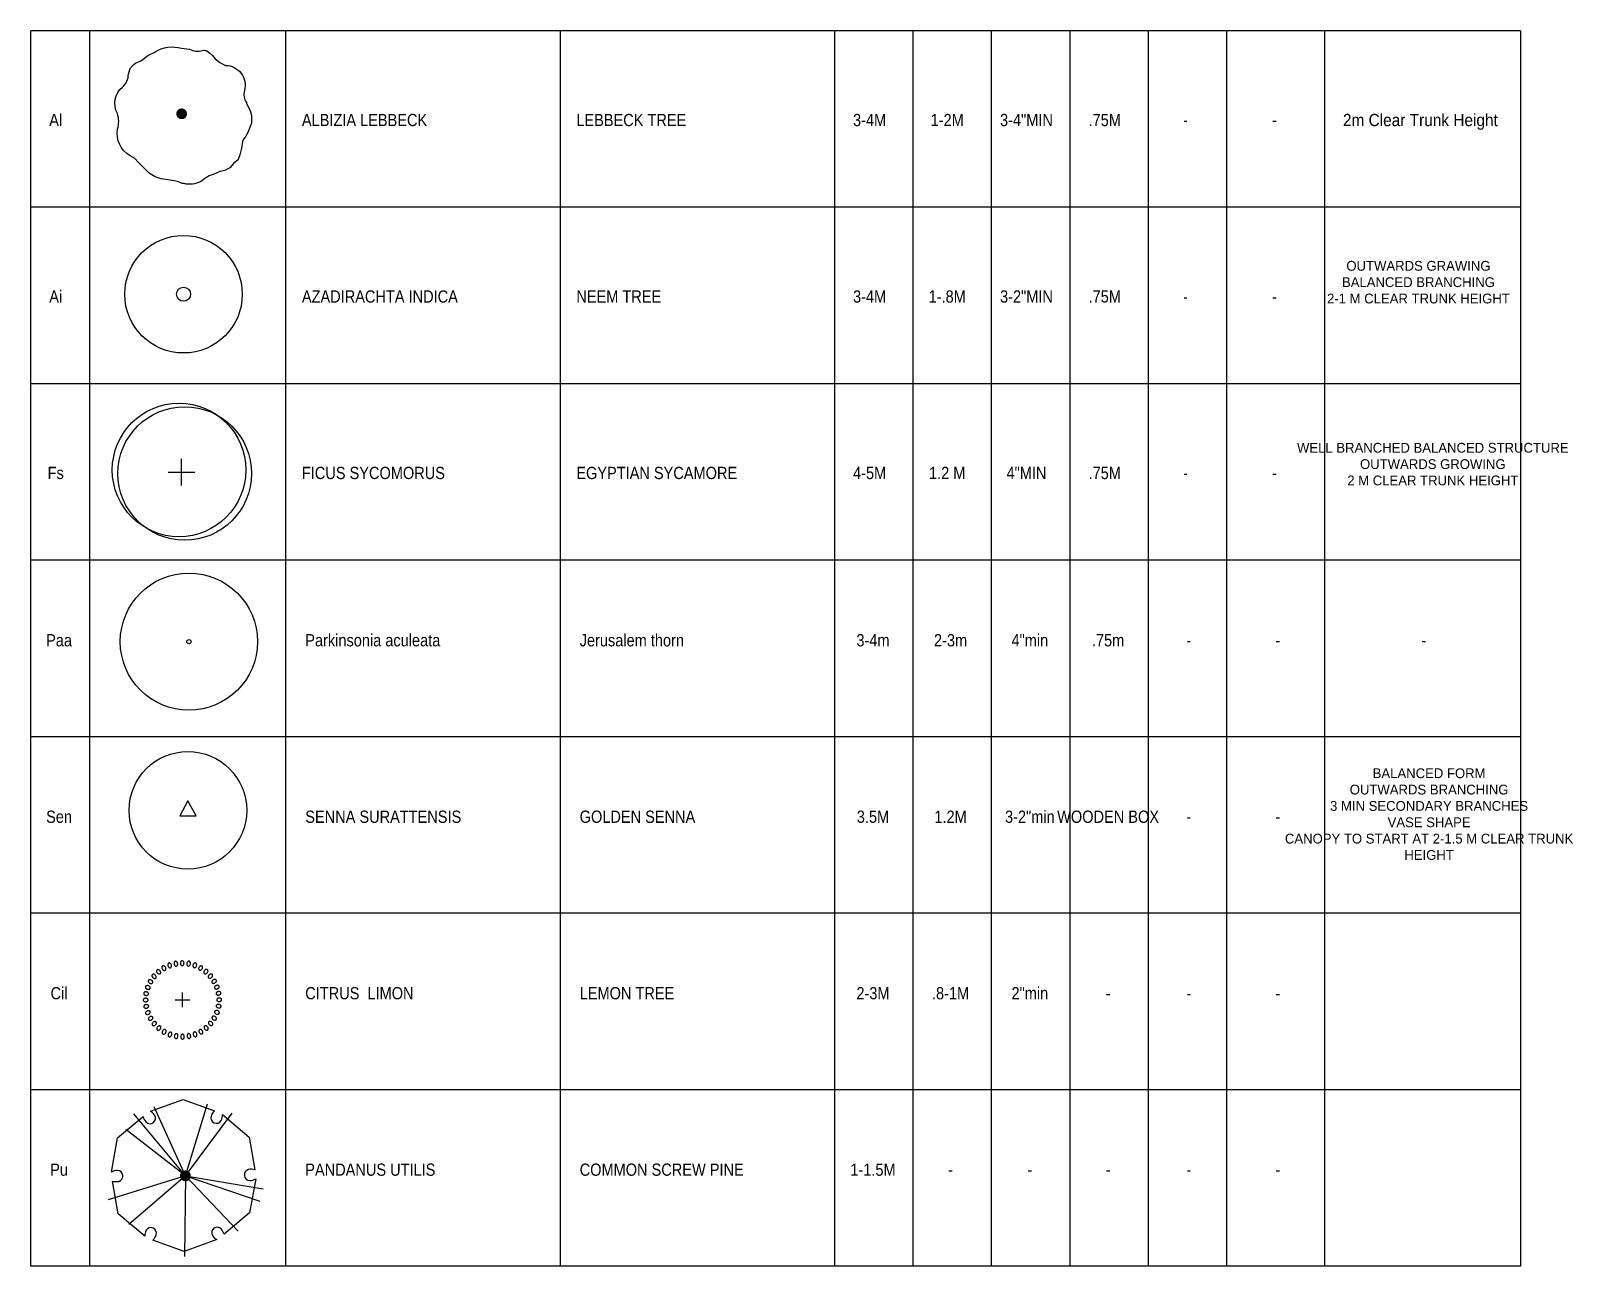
# Model space of a CAD drawing. Extents: x -2743 to -1606, y 314 to 679.
# Drawn here: x -2524.3 to -2445.6, y 551.9 to 614.9 of the extents above; entities that cross this region are included whole.
import ezdxf
from ezdxf.enums import TextEntityAlignment as Align

# ---------------------------------------------------------------- set-up
doc = ezdxf.new("R2010")
doc.units = 0
doc.header["$MEASUREMENT"] = 0
for name, color, linetype in [('L-PLNT-TAB', 1, 'Continuous'), ('L-PLNT-tree5m', 71, 'Continuous'), ('L-PLNT-tree6m', 71, 'Continuous'), ('L-PLNT-tree7m', 71, 'Continuous'), ('L-PLNT-tree8m', 71, 'Continuous'), ('L-PLNT-trunk', 8, 'Continuous'), ('L-PLNT-txt', 54, 'Continuous')]:
    doc.layers.add(name, color=color, linetype=linetype)
doc.styles.add('PLNT-LEG', font='arial.ttf', dxfattribs={"width": 0.85})

# ---------------------------------------------------------------- blocks, each defined once
blk = doc.blocks.new('LAFX-TREE-SIMP-201')
for radius in [0.5, 0.06]:
    blk.add_circle((0, 0), radius)
blk = doc.blocks.new('LAFX-TREE-SIMP-004')
blk.add_lwpolyline([(-0.196, 0.457, -0.210627), (-0.001, 0.485), (0.058, 0.477, 0.176694), (0.155, 0.468), (0.163, 0.469, -0.184129), (0.185, 0.464), (0.205, 0.45), (0.227, 0.431), (0.247, 0.406), (0.281, 0.378), (0.318, 0.36, 0.060838), (0.325, 0.358, -0.487078), (0.464, 0.172, 0.209474), (0.478, 0.083, 0.093092), (0.481, 0.072), (0.506, 0.024), (0.515, -0.012, -0.051387), (0.516, -0.018), (0.517, -0.057, -0.083701), (0.515, -0.068), (0.507, -0.093), (0.492, -0.132), (0.475, -0.164), (0.455, -0.191, 0.120361), (0.449, -0.204), (0.441, -0.253), (0.431, -0.302), (0.421, -0.331, -0.149644), (0.41, -0.346), (0.384, -0.366), (0.355, -0.4), (0.32, -0.419), (0.284, -0.426, 0.058502), (0.277, -0.428), (0.232, -0.448), (0.204, -0.458), (0.172, -0.478), (0.139, -0.502, -0.168649), (0.018, -0.516, -0.115646), (0.004, -0.514), (-0.029, -0.5), (-0.085, -0.49), (-0.151, -0.481), (-0.195, -0.466), (-0.239, -0.439), (-0.278, -0.402), (-0.321, -0.357), (-0.347, -0.33), (-0.381, -0.31, -0.310355), (-0.474, -0.113, 0.160075), (-0.475, 0.002, -0.363749), (-0.436, 0.198, 0.22311), (-0.394, 0.293), (-0.384, 0.328, -0.190713), (-0.307, 0.389, 0.085466), (-0.297, 0.394), (-0.25, 0.431), (-0.189, 0.46)], format="xyb")
at = {"const_width": 0.0392}
blk.add_lwpolyline([(-0.02, 0, 1), (0.02, 0, 1)], format="xyb", close=True, dxfattribs=at)
blk = doc.blocks.new('PL-TAB')
at = {"style": 'PLNT-LEG'}
for tag, width, p in [('ABRV.', 0.85, (1.439, 0)), ('SYMBOL', 0.85, (7.527, 0)), ('HEIGHT', 0.85, (42.963, 0)), ('SPREAD', 0.85, (46.921, 0)), ('CALIBER', 0.85, (50.966, 0)), ('ROOTS', 0.85, (54.958, 0)), ('SPACING', 0.75, (59.078, 0)), ('QUANTITY', 0.9, (63.622, 0)), ('REMARKS', 0.9, (69.211, 0))]:
    blk.add_attdef(tag, text='', height=0.625, dxfattribs=dict(at, width=width)).set_placement(p, align=Align.CENTER)
at = {"style": 'PLNT-LEG', "width": 0.85}
for tag, p in [('BOTANICAL-NAME', (14, 0)), ('COMMON-NAME', (28, 0))]:
    blk.add_attdef(tag, p, '', height=0.625, dxfattribs=at)
blk = doc.blocks.new('LAFX-TREE-SIMP-103')
for p, q in [((-0.1, 0), (0.1, 0)), ((0, -0.1), (0, 0.1))]:
    blk.add_line(p, q)
for centre in [(-0.018, 0.017), (0.024, -0.01)]:
    blk.add_circle(centre, 0.5)
blk = doc.blocks.new('PL-tr7')
blk.add_circle((0, 0), 3.5)
at = {"layer": 'L-PLNT-trunk'}
blk.add_circle((0, 0), 0.107, dxfattribs=at)
blk = doc.blocks.new('LAFX-TREE-DIA-008')
blk.add_line((-0.069, -0.046), (0.071, -0.048))
for points in [[(0.001, 0.082), (-0.069, -0.046)], [(0.071, -0.046), (0.001, 0.082)]]:
    blk.add_lwpolyline(points)
blk.add_circle((0, 0), 0.5)
blk = doc.blocks.new('LAFX-TREE-SIMP-140')
for p, q in [((-0.1, 0), (0.1, 0)), ((0, -0.1), (0, 0.1))]:
    blk.add_line(p, q)
for points in [[(-0.272, 0.419, 0.073139), (-0.264, 0.409, 0.084145), (-0.254, 0.402, 0.106492), (-0.243, 0.4, 0.130383), (-0.235, 0.402, 0.130383), (-0.228, 0.409, 0.106492), (-0.225, 0.419, 0.084145), (-0.225, 0.431, 0.073139), (-0.23, 0.443, 0.073139), (-0.239, 0.454, 0.084145), (-0.248, 0.46, 0.106492), (-0.259, 0.463, 0.130383), (-0.268, 0.46, 0.130383), (-0.274, 0.454, 0.106492), (-0.278, 0.443, 0.084145), (-0.277, 0.432, 0.073139)], [(-0.195, 0.46, 0.073139), (-0.189, 0.448, 0.084145), (-0.181, 0.44, 0.106492), (-0.17, 0.436, 0.130383), (-0.161, 0.437, 0.130383), (-0.154, 0.442, 0.106492), (-0.148, 0.452, 0.084145), (-0.147, 0.464, 0.073139), (-0.15, 0.477, 0.073139), (-0.156, 0.488, 0.084145), (-0.165, 0.496, 0.106492), (-0.175, 0.501, 0.130383), (-0.184, 0.5, 0.130383), (-0.191, 0.494, 0.106492), (-0.197, 0.485, 0.084145), (-0.198, 0.473, 0.073139)], [(-0.112, 0.487, 0.073139), (-0.108, 0.474, 0.084145), (-0.101, 0.465, 0.106492), (-0.092, 0.459, 0.130383), (-0.083, 0.458, 0.130383), (-0.075, 0.462, 0.106492), (-0.068, 0.471, 0.084145), (-0.064, 0.482, 0.073139), (-0.065, 0.495, 0.073139), (-0.069, 0.508, 0.084145), (-0.076, 0.517, 0.106492), (-0.085, 0.523, 0.130383), (-0.094, 0.524, 0.130383), (-0.103, 0.52, 0.106492), (-0.11, 0.511, 0.084145), (-0.113, 0.5, 0.073139)], [(-0.026, 0.499, 0.073139), (-0.024, 0.486, 0.084145), (-0.019, 0.476, 0.106492), (-0.011, 0.468, 0.130383), (-0.002, 0.466, 0.130383), (0.007, 0.468, 0.106492), (0.015, 0.476, 0.084145), (0.02, 0.486, 0.073139), (0.022, 0.499, 0.073139), (0.02, 0.512, 0.084145), (0.015, 0.523, 0.106492), (0.007, 0.53, 0.130383), (-0.002, 0.533, 0.130383), (-0.011, 0.53, 0.106492), (-0.019, 0.523, 0.084145), (-0.024, 0.512, 0.073139)], [(0.061, 0.496, 0.073139), (0.061, 0.483, 0.084145), (0.064, 0.472, 0.106492), (0.071, 0.463, 0.130383), (0.079, 0.459, 0.130383), (0.088, 0.46, 0.106492), (0.097, 0.466, 0.084145), (0.104, 0.475, 0.073139), (0.109, 0.488, 0.073139), (0.109, 0.501, 0.084145), (0.106, 0.512, 0.106492), (0.099, 0.521, 0.130383), (0.091, 0.525, 0.130383), (0.081, 0.524, 0.106492), (0.072, 0.518, 0.084145), (0.065, 0.509, 0.073139)], [(0.146, 0.478, 0.073139), (0.143, 0.465, 0.084145), (0.145, 0.453, 0.106492), (0.15, 0.444, 0.130383), (0.157, 0.438, 0.130383), (0.167, 0.438, 0.106492), (0.177, 0.442, 0.084145), (0.185, 0.45, 0.073139), (0.192, 0.461, 0.073139), (0.194, 0.474, 0.084145), (0.193, 0.486, 0.106492), (0.188, 0.496, 0.130383), (0.18, 0.501, 0.130383), (0.171, 0.502, 0.106492), (0.161, 0.498, 0.084145), (0.152, 0.49, 0.073139)], [(0.227, 0.445, 0.073139), (0.222, 0.433, 0.084145), (0.221, 0.421, 0.106492), (0.225, 0.411, 0.130383), (0.231, 0.404, 0.130383), (0.24, 0.402, 0.106492), (0.251, 0.404, 0.084145), (0.261, 0.411, 0.073139), (0.269, 0.421, 0.073139), (0.274, 0.434, 0.084145), (0.274, 0.445, 0.106492), (0.271, 0.456, 0.130383), (0.265, 0.462, 0.130383), (0.256, 0.465, 0.106492), (0.245, 0.462, 0.084145), (0.235, 0.456, 0.073139)], [(-0.445, 0.227, 0.073139), (-0.433, 0.222, 0.084145), (-0.421, 0.221, 0.106492), (-0.411, 0.225, 0.130383), (-0.404, 0.231, 0.130383), (-0.402, 0.24, 0.106492), (-0.404, 0.251, 0.084145), (-0.411, 0.261, 0.073139), (-0.421, 0.269, 0.073139), (-0.434, 0.274, 0.084145), (-0.445, 0.274, 0.106492), (-0.456, 0.271, 0.130383), (-0.462, 0.265, 0.130383), (-0.465, 0.256, 0.106492), (-0.462, 0.245, 0.084145), (-0.456, 0.235, 0.073139)], [(-0.399, 0.301, 0.073139), (-0.388, 0.294, 0.084145), (-0.377, 0.291, 0.106492), (-0.366, 0.293, 0.130383), (-0.358, 0.298, 0.130383), (-0.354, 0.306, 0.106492), (-0.355, 0.317, 0.084145), (-0.359, 0.328, 0.073139), (-0.368, 0.338, 0.073139), (-0.379, 0.345, 0.084145), (-0.391, 0.348, 0.106492), (-0.402, 0.346, 0.130383), (-0.409, 0.341, 0.130383), (-0.413, 0.333, 0.106492), (-0.413, 0.321, 0.084145), (-0.408, 0.311, 0.073139)], [(-0.341, 0.366, 0.073139), (-0.331, 0.357, 0.084145), (-0.32, 0.352, 0.106492), (-0.309, 0.352, 0.130383), (-0.301, 0.356, 0.130383), (-0.296, 0.363, 0.106492), (-0.294, 0.374, 0.084145), (-0.297, 0.385, 0.073139), (-0.304, 0.397, 0.073139), (-0.314, 0.406, 0.084145), (-0.324, 0.41, 0.106492), (-0.336, 0.411, 0.130383), (-0.344, 0.407, 0.130383), (-0.349, 0.399, 0.106492), (-0.351, 0.388, 0.084145), (-0.348, 0.377, 0.073139)], [(0.301, 0.399, 0.073139), (0.294, 0.388, 0.084145), (0.291, 0.377, 0.106492), (0.293, 0.366, 0.130383), (0.298, 0.358, 0.130383), (0.306, 0.354, 0.106492), (0.317, 0.355, 0.084145), (0.328, 0.359, 0.073139), (0.338, 0.368, 0.073139), (0.345, 0.379, 0.084145), (0.348, 0.391, 0.106492), (0.346, 0.402, 0.130383), (0.341, 0.409, 0.130383), (0.333, 0.413, 0.106492), (0.321, 0.413, 0.084145), (0.311, 0.408, 0.073139)], [(0.366, 0.341, 0.073139), (0.357, 0.331, 0.084145), (0.352, 0.32, 0.106492), (0.352, 0.309, 0.130383), (0.356, 0.301, 0.130383), (0.363, 0.296, 0.106492), (0.374, 0.294, 0.084145), (0.385, 0.297, 0.073139), (0.397, 0.304, 0.073139), (0.406, 0.314, 0.084145), (0.41, 0.324, 0.106492), (0.411, 0.336, 0.130383), (0.407, 0.344, 0.130383), (0.399, 0.349, 0.106492), (0.388, 0.351, 0.084145), (0.377, 0.348, 0.073139)], [(0.419, 0.272, 0.073139), (0.409, 0.264, 0.084145), (0.402, 0.254, 0.106492), (0.4, 0.243, 0.130383), (0.402, 0.235, 0.130383), (0.409, 0.228, 0.106492), (0.419, 0.225, 0.084145), (0.431, 0.225, 0.073139), (0.443, 0.23, 0.073139), (0.454, 0.239, 0.084145), (0.46, 0.248, 0.106492), (0.463, 0.259, 0.130383), (0.46, 0.268, 0.130383), (0.454, 0.274, 0.106492), (0.443, 0.278, 0.084145), (0.432, 0.277, 0.073139)], [(-0.499, -0.026, 0.073139), (-0.486, -0.024, 0.084145), (-0.476, -0.019, 0.106492), (-0.468, -0.011, 0.130383), (-0.466, -0.002, 0.130383), (-0.468, 0.007, 0.106492), (-0.476, 0.015, 0.084145), (-0.486, 0.02, 0.073139), (-0.499, 0.022, 0.073139), (-0.512, 0.02, 0.084145), (-0.523, 0.015, 0.106492), (-0.53, 0.007, 0.130383), (-0.533, -0.002, 0.130383), (-0.53, -0.011, 0.106492), (-0.523, -0.019, 0.084145), (-0.512, -0.024, 0.073139)], [(-0.496, 0.061, 0.073139), (-0.483, 0.061, 0.084145), (-0.472, 0.064, 0.106492), (-0.463, 0.071, 0.130383), (-0.459, 0.079, 0.130383), (-0.46, 0.088, 0.106492), (-0.466, 0.097, 0.084145), (-0.475, 0.104, 0.073139), (-0.488, 0.109, 0.073139), (-0.501, 0.109, 0.084145), (-0.512, 0.106, 0.106492), (-0.521, 0.099, 0.130383), (-0.525, 0.091, 0.130383), (-0.524, 0.081, 0.106492), (-0.518, 0.072, 0.084145), (-0.509, 0.065, 0.073139)], [(-0.478, 0.146, 0.073139), (-0.465, 0.143, 0.084145), (-0.453, 0.145, 0.106492), (-0.444, 0.15, 0.130383), (-0.438, 0.157, 0.130383), (-0.438, 0.167, 0.106492), (-0.442, 0.177, 0.084145), (-0.45, 0.185, 0.073139), (-0.461, 0.192, 0.073139), (-0.474, 0.194, 0.084145), (-0.486, 0.193, 0.106492), (-0.496, 0.188, 0.130383), (-0.501, 0.18, 0.130383), (-0.502, 0.171, 0.106492), (-0.498, 0.161, 0.084145), (-0.49, 0.152, 0.073139)], [(0.46, 0.195, 0.073139), (0.448, 0.189, 0.084145), (0.44, 0.181, 0.106492), (0.436, 0.17, 0.130383), (0.437, 0.161, 0.130383), (0.442, 0.154, 0.106492), (0.452, 0.148, 0.084145), (0.464, 0.147, 0.073139), (0.477, 0.15, 0.073139), (0.488, 0.156, 0.084145), (0.496, 0.165, 0.106492), (0.501, 0.175, 0.130383), (0.5, 0.184, 0.130383), (0.494, 0.191, 0.106492), (0.485, 0.197, 0.084145), (0.473, 0.198, 0.073139)], [(0.487, 0.112, 0.073139), (0.474, 0.108, 0.084145), (0.465, 0.101, 0.106492), (0.459, 0.092, 0.130383), (0.458, 0.083, 0.130383), (0.462, 0.075, 0.106492), (0.471, 0.068, 0.084145), (0.482, 0.064, 0.073139), (0.495, 0.065, 0.073139), (0.508, 0.069, 0.084145), (0.517, 0.076, 0.106492), (0.523, 0.085, 0.130383), (0.524, 0.094, 0.130383), (0.52, 0.103, 0.106492), (0.511, 0.11, 0.084145), (0.5, 0.113, 0.073139)], [(0.499, 0.026, 0.073139), (0.486, 0.024, 0.084145), (0.476, 0.019, 0.106492), (0.468, 0.011, 0.130383), (0.466, 0.002, 0.130383), (0.468, -0.007, 0.106492), (0.476, -0.015, 0.084145), (0.486, -0.02, 0.073139), (0.499, -0.022, 0.073139), (0.512, -0.02, 0.084145), (0.523, -0.015, 0.106492), (0.53, -0.007, 0.130383), (0.533, 0.002, 0.130383), (0.53, 0.011, 0.106492), (0.523, 0.019, 0.084145), (0.512, 0.024, 0.073139)], [(-0.487, -0.112, 0.073139), (-0.474, -0.108, 0.084145), (-0.465, -0.101, 0.106492), (-0.459, -0.092, 0.130383), (-0.458, -0.083, 0.130383), (-0.462, -0.075, 0.106492), (-0.471, -0.068, 0.084145), (-0.482, -0.064, 0.073139), (-0.495, -0.065, 0.073139), (-0.508, -0.069, 0.084145), (-0.517, -0.076, 0.106492), (-0.523, -0.085, 0.130383), (-0.524, -0.094, 0.130383), (-0.52, -0.103, 0.106492), (-0.511, -0.11, 0.084145), (-0.5, -0.113, 0.073139)], [(-0.46, -0.195, 0.073139), (-0.448, -0.189, 0.084145), (-0.44, -0.181, 0.106492), (-0.436, -0.17, 0.130383), (-0.437, -0.161, 0.130383), (-0.442, -0.154, 0.106492), (-0.452, -0.148, 0.084145), (-0.464, -0.147, 0.073139), (-0.477, -0.15, 0.073139), (-0.488, -0.156, 0.084145), (-0.496, -0.165, 0.106492), (-0.501, -0.175, 0.130383), (-0.5, -0.184, 0.130383), (-0.494, -0.191, 0.106492), (-0.485, -0.197, 0.084145), (-0.473, -0.198, 0.073139)], [(0.478, -0.146, 0.073139), (0.465, -0.143, 0.084145), (0.453, -0.145, 0.106492), (0.444, -0.15, 0.130383), (0.438, -0.157, 0.130383), (0.438, -0.167, 0.106492), (0.442, -0.177, 0.084145), (0.45, -0.185, 0.073139), (0.461, -0.192, 0.073139), (0.474, -0.194, 0.084145), (0.486, -0.193, 0.106492), (0.496, -0.188, 0.130383), (0.501, -0.18, 0.130383), (0.502, -0.171, 0.106492), (0.498, -0.161, 0.084145), (0.49, -0.152, 0.073139)], [(0.496, -0.061, 0.073139), (0.483, -0.061, 0.084145), (0.472, -0.064, 0.106492), (0.463, -0.071, 0.130383), (0.459, -0.079, 0.130383), (0.46, -0.088, 0.106492), (0.466, -0.097, 0.084145), (0.475, -0.104, 0.073139), (0.488, -0.109, 0.073139), (0.501, -0.109, 0.084145), (0.512, -0.106, 0.106492), (0.521, -0.099, 0.130383), (0.525, -0.091, 0.130383), (0.524, -0.081, 0.106492), (0.518, -0.072, 0.084145), (0.509, -0.065, 0.073139)], [(-0.419, -0.272, 0.073139), (-0.409, -0.264, 0.084145), (-0.402, -0.254, 0.106492), (-0.4, -0.243, 0.130383), (-0.402, -0.235, 0.130383), (-0.409, -0.228, 0.106492), (-0.419, -0.225, 0.084145), (-0.431, -0.225, 0.073139), (-0.443, -0.23, 0.073139), (-0.454, -0.239, 0.084145), (-0.46, -0.248, 0.106492), (-0.463, -0.259, 0.130383), (-0.46, -0.268, 0.130383), (-0.454, -0.274, 0.106492), (-0.443, -0.278, 0.084145), (-0.432, -0.277, 0.073139)], [(-0.366, -0.341, 0.073139), (-0.357, -0.331, 0.084145), (-0.352, -0.32, 0.106492), (-0.352, -0.309, 0.130383), (-0.356, -0.301, 0.130383), (-0.363, -0.296, 0.106492), (-0.374, -0.294, 0.084145), (-0.385, -0.297, 0.073139), (-0.397, -0.304, 0.073139), (-0.406, -0.314, 0.084145), (-0.41, -0.324, 0.106492), (-0.411, -0.336, 0.130383), (-0.407, -0.344, 0.130383), (-0.399, -0.349, 0.106492), (-0.388, -0.351, 0.084145), (-0.377, -0.348, 0.073139)], [(-0.301, -0.399, 0.073139), (-0.294, -0.388, 0.084145), (-0.291, -0.377, 0.106492), (-0.293, -0.366, 0.130383), (-0.298, -0.358, 0.130383), (-0.306, -0.354, 0.106492), (-0.317, -0.355, 0.084145), (-0.328, -0.359, 0.073139), (-0.338, -0.368, 0.073139), (-0.345, -0.379, 0.084145), (-0.348, -0.391, 0.106492), (-0.346, -0.402, 0.130383), (-0.341, -0.409, 0.130383), (-0.333, -0.413, 0.106492), (-0.321, -0.413, 0.084145), (-0.311, -0.408, 0.073139)], [(-0.227, -0.445, 0.073139), (-0.222, -0.433, 0.084145), (-0.221, -0.421, 0.106492), (-0.225, -0.411, 0.130383), (-0.231, -0.404, 0.130383), (-0.24, -0.402, 0.106492), (-0.251, -0.404, 0.084145), (-0.261, -0.411, 0.073139), (-0.269, -0.421, 0.073139), (-0.274, -0.434, 0.084145), (-0.274, -0.445, 0.106492), (-0.271, -0.456, 0.130383), (-0.265, -0.462, 0.130383), (-0.256, -0.465, 0.106492), (-0.245, -0.462, 0.084145), (-0.235, -0.456, 0.073139)], [(0.272, -0.419, 0.073139), (0.264, -0.409, 0.084145), (0.254, -0.402, 0.106492), (0.243, -0.4, 0.130383), (0.235, -0.402, 0.130383), (0.228, -0.409, 0.106492), (0.225, -0.419, 0.084145), (0.225, -0.431, 0.073139), (0.23, -0.443, 0.073139), (0.239, -0.454, 0.084145), (0.248, -0.46, 0.106492), (0.259, -0.463, 0.130383), (0.268, -0.46, 0.130383), (0.274, -0.454, 0.106492), (0.278, -0.443, 0.084145), (0.277, -0.432, 0.073139)], [(0.341, -0.366, 0.073139), (0.331, -0.357, 0.084145), (0.32, -0.352, 0.106492), (0.309, -0.352, 0.130383), (0.301, -0.356, 0.130383), (0.296, -0.363, 0.106492), (0.294, -0.374, 0.084145), (0.297, -0.385, 0.073139), (0.304, -0.397, 0.073139), (0.314, -0.406, 0.084145), (0.324, -0.41, 0.106492), (0.336, -0.411, 0.130383), (0.344, -0.407, 0.130383), (0.349, -0.399, 0.106492), (0.351, -0.388, 0.084145), (0.348, -0.377, 0.073139)], [(0.399, -0.301, 0.073139), (0.388, -0.294, 0.084145), (0.377, -0.291, 0.106492), (0.366, -0.293, 0.130383), (0.358, -0.298, 0.130383), (0.354, -0.306, 0.106492), (0.355, -0.317, 0.084145), (0.359, -0.328, 0.073139), (0.368, -0.338, 0.073139), (0.379, -0.345, 0.084145), (0.391, -0.348, 0.106492), (0.402, -0.346, 0.130383), (0.409, -0.341, 0.130383), (0.413, -0.333, 0.106492), (0.413, -0.321, 0.084145), (0.408, -0.311, 0.073139)], [(0.445, -0.227, 0.073139), (0.433, -0.222, 0.084145), (0.421, -0.221, 0.106492), (0.411, -0.225, 0.130383), (0.404, -0.231, 0.130383), (0.402, -0.24, 0.106492), (0.404, -0.251, 0.084145), (0.411, -0.261, 0.073139), (0.421, -0.269, 0.073139), (0.434, -0.274, 0.084145), (0.445, -0.274, 0.106492), (0.456, -0.271, 0.130383), (0.462, -0.265, 0.130383), (0.465, -0.256, 0.106492), (0.462, -0.245, 0.084145), (0.456, -0.235, 0.073139)], [(-0.146, -0.478, 0.073139), (-0.143, -0.465, 0.084145), (-0.145, -0.453, 0.106492), (-0.15, -0.444, 0.130383), (-0.157, -0.438, 0.130383), (-0.167, -0.438, 0.106492), (-0.177, -0.442, 0.084145), (-0.185, -0.45, 0.073139), (-0.192, -0.461, 0.073139), (-0.194, -0.474, 0.084145), (-0.193, -0.486, 0.106492), (-0.188, -0.496, 0.130383), (-0.18, -0.501, 0.130383), (-0.171, -0.502, 0.106492), (-0.161, -0.498, 0.084145), (-0.152, -0.49, 0.073139)], [(-0.061, -0.496, 0.073139), (-0.061, -0.483, 0.084145), (-0.064, -0.472, 0.106492), (-0.071, -0.463, 0.130383), (-0.079, -0.459, 0.130383), (-0.088, -0.46, 0.106492), (-0.097, -0.466, 0.084145), (-0.104, -0.475, 0.073139), (-0.109, -0.488, 0.073139), (-0.109, -0.501, 0.084145), (-0.106, -0.512, 0.106492), (-0.099, -0.521, 0.130383), (-0.091, -0.525, 0.130383), (-0.081, -0.524, 0.106492), (-0.072, -0.518, 0.084145), (-0.065, -0.509, 0.073139)], [(0.026, -0.499, 0.073139), (0.024, -0.486, 0.084145), (0.019, -0.476, 0.106492), (0.011, -0.468, 0.130383), (0.002, -0.466, 0.130383), (-0.007, -0.468, 0.106492), (-0.015, -0.476, 0.084145), (-0.02, -0.486, 0.073139), (-0.022, -0.499, 0.073139), (-0.02, -0.512, 0.084145), (-0.015, -0.523, 0.106492), (-0.007, -0.53, 0.130383), (0.002, -0.533, 0.130383), (0.011, -0.53, 0.106492), (0.019, -0.523, 0.084145), (0.024, -0.512, 0.073139)], [(0.112, -0.487, 0.073139), (0.108, -0.474, 0.084145), (0.101, -0.465, 0.106492), (0.092, -0.459, 0.130383), (0.083, -0.458, 0.130383), (0.075, -0.462, 0.106492), (0.068, -0.471, 0.084145), (0.064, -0.482, 0.073139), (0.065, -0.495, 0.073139), (0.069, -0.508, 0.084145), (0.076, -0.517, 0.106492), (0.085, -0.523, 0.130383), (0.094, -0.524, 0.130383), (0.103, -0.52, 0.106492), (0.11, -0.511, 0.084145), (0.113, -0.5, 0.073139)], [(0.195, -0.46, 0.073139), (0.189, -0.448, 0.084145), (0.181, -0.44, 0.106492), (0.17, -0.436, 0.130383), (0.161, -0.437, 0.130383), (0.154, -0.442, 0.106492), (0.148, -0.452, 0.084145), (0.147, -0.464, 0.073139), (0.15, -0.477, 0.073139), (0.156, -0.488, 0.084145), (0.165, -0.496, 0.106492), (0.175, -0.501, 0.130383), (0.184, -0.5, 0.130383), (0.191, -0.494, 0.106492), (0.197, -0.485, 0.084145), (0.198, -0.473, 0.073139)]]:
    blk.add_lwpolyline(points, format="xyb", close=True)
blk = doc.blocks.new('LAFX-TREE-DCID-109')
for q in [(-0.36, 0.433), (-0.217, 0.482), (0.155, 0.502), (0.326, 0.436), (-0.415, 0.324), (-0.538, -0.167), (-0.393, -0.338), (-0.007, -0.561), (0.367, -0.386), (0.518, -0.176), (0.541, -0.09)]:
    blk.add_line((0, 0), q)
blk.add_lwpolyline([(0.258, 0.427), (0.444, 0.27), (0.484, 0.043, 0.127189), (0.44, 0.044, 0.875318), (0.449, -0.032, 0.149076), (0.49, -0.02), (0.447, -0.258), (0.27, -0.407, 0.127189), (0.249, -0.369, 0.875318), (0.188, -0.414, 0.149076), (0.219, -0.443), (-0.009, -0.526), (-0.226, -0.447, 0.127189), (-0.203, -0.409, 0.875318), (-0.273, -0.379, 0.149076), (-0.283, -0.421), (-0.469, -0.264), (-0.509, -0.036, 0.127189), (-0.465, -0.038, 0.875318), (-0.474, 0.038, 0.149076), (-0.515, 0.026), (-0.472, 0.265), (-0.295, 0.413, 0.127189), (-0.274, 0.375, 0.875318), (-0.213, 0.42, 0.149076), (-0.244, 0.45), (-0.016, 0.532), (0.202, 0.453, 0.127189), (0.179, 0.416, 0.875318), (0.249, 0.385, 0.149076)], format="xyb", close=True)
at = {"const_width": 0.0375}
blk.add_lwpolyline([(-0.019, 0, 1), (0.019, 0, 1)], format="xyb", close=True, dxfattribs=at)

msp = doc.modelspace()

# ---------------------------------------------------------------- linework, layer by layer
at = {"layer": 'L-PLNT-TAB'}
for p in [(-2448.283, 614.888), (-2524.283, 551.888)]:
    msp.add_line(p, (-2524.283, 614.888), dxfattribs=at)
for points in [[(-2521.283, 614.888), (-2521.283, 551.888)], [(-2511.283, 614.888), (-2511.283, 551.888)], [(-2497.283, 614.888), (-2497.283, 551.888)], [(-2483.283, 614.888), (-2483.283, 551.888)], [(-2479.283, 614.888), (-2479.283, 551.888)], [(-2475.283, 614.888), (-2475.283, 551.888)], [(-2471.283, 614.888), (-2471.283, 551.888)], [(-2467.283, 614.888), (-2467.283, 551.888)], [(-2463.283, 614.888), (-2463.283, 551.888)], [(-2458.283, 614.888), (-2458.283, 551.888)], [(-2448.283, 614.888), (-2448.283, 551.888)], [(-2448.283, 605.888), (-2524.283, 605.888)], [(-2448.283, 596.888), (-2524.283, 596.888)], [(-2448.283, 587.888), (-2524.283, 587.888)], [(-2448.283, 578.888), (-2524.283, 578.888)], [(-2448.283, 569.888), (-2524.283, 569.888)], [(-2448.283, 560.888), (-2524.283, 560.888)], [(-2448.283, 551.888), (-2524.283, 551.888)]]:
    msp.add_lwpolyline(points, dxfattribs=at)

# ---------------------------------------------------------------- block references
at = {"layer": 'L-PLNT-tree5m', "xscale": 3.755816498509922, "yscale": 3.755816498509922, "zscale": 3.755816498509922}
msp.add_blockref('LAFX-TREE-SIMP-140', (-2516.552, 565.467), dxfattribs=at)
at = {"layer": 'L-PLNT-tree6m'}
for name, p, xscale, yscale, zscale in [('LAFX-TREE-SIMP-201', (-2516.495, 601.458), 5.998190588692099, 5.998190588692099, 5.998190588692099), ('LAFX-TREE-DIA-008', (-2516.272, 575.135), 5.999999880000002, 5.999999880000002, 5.999999880000002)]:
    msp.add_blockref(name, p, dxfattribs=dict(at, xscale=xscale, yscale=yscale, zscale=zscale))
at = {"layer": 'L-PLNT-tree7m', "xscale": 6.81352842460396, "yscale": 6.81352842460396, "zscale": 6.81352842460396}
msp.add_blockref('LAFX-TREE-SIMP-103', (-2516.597, 592.381), dxfattribs=at)
at = {"layer": 'L-PLNT-tree7m', "rotation": 216.3741091024907}
msp.add_blockref('PL-tr7', (-2516.219, 583.737), dxfattribs=at)
at = {"layer": 'L-PLNT-tree8m'}
for name, p, xscale, yscale, zscale in [('LAFX-TREE-SIMP-004', (-2516.589, 610.657), 6.904120180964134, 6.904120180964134, 6.904120180964134), ('LAFX-TREE-DCID-109', (-2516.399, 556.491), 7.31951167688561, 7.31951167688561, 7.31951167688561)]:
    msp.add_blockref(name, p, dxfattribs=dict(at, xscale=xscale, yscale=yscale, zscale=zscale))
at = {"layer": 'L-PLNT-txt'}
ref = msp.add_blockref('PL-TAB', (-2524.454, 610.028), dxfattribs=at)
ref.add_attrib('REMARKS', '2m Clear Trunk Height', dxfattribs={"layer": '0', "height": 0.625, "rotation": 360, "style": 'PLNT-LEG', "width": 0.9}).set_placement((-2453.393, 610.028), align=Align.CENTER)
ref.add_attrib('QUANTITY', '-', dxfattribs={"layer": '0', "height": 0.625, "rotation": 360, "style": 'PLNT-LEG', "width": 0.9}).set_placement((-2460.832, 610.028), align=Align.CENTER)
ref.add_attrib('SPACING', '-', dxfattribs={"layer": '0', "height": 0.625, "rotation": 360, "style": 'PLNT-LEG', "width": 0.75}).set_placement((-2465.376, 610.028), align=Align.CENTER)
ref.add_attrib('ROOTS', '.75M', dxfattribs={"layer": '0', "height": 0.625, "rotation": 360, "style": 'PLNT-LEG', "width": 0.85}).set_placement((-2469.496, 610.028), align=Align.CENTER)
ref.add_attrib('CALIBER', '3-4"MIN', dxfattribs={"layer": '0', "height": 0.625, "rotation": 360, "style": 'PLNT-LEG', "width": 0.85}).set_placement((-2473.488, 610.028), align=Align.CENTER)
ref.add_attrib('SPREAD', '1-2M', dxfattribs={"layer": '0', "height": 0.625, "rotation": 360, "style": 'PLNT-LEG', "width": 0.85}).set_placement((-2477.533, 610.028), align=Align.CENTER)
ref.add_attrib('HEIGHT', '3-4M', dxfattribs={"layer": '0', "height": 0.625, "rotation": 360, "style": 'PLNT-LEG', "width": 0.85}).set_placement((-2481.491, 610.028), align=Align.CENTER)
ref.add_attrib('COMMON-NAME', 'LEBBECK TREE', (-2496.454, 610.028), dxfattribs={"layer": '0', "height": 0.625, "rotation": 360, "style": 'PLNT-LEG', "width": 0.85})
ref.add_attrib('BOTANICAL-NAME', 'ALBIZIA LEBBECK', (-2510.454, 610.028), dxfattribs={"layer": '0', "height": 0.625, "rotation": 360, "style": 'PLNT-LEG', "width": 0.85})
ref.add_attrib('ABRV.', 'Al', dxfattribs={"layer": '0', "height": 0.625, "rotation": 360, "style": 'PLNT-LEG', "width": 0.85}).set_placement((-2523.015, 610.028), align=Align.CENTER)
ref = msp.add_blockref('PL-TAB', (-2524.454, 601.028), dxfattribs=at)
ref.add_attrib('QUANTITY', '-', dxfattribs={"layer": '0', "height": 0.625, "rotation": 360, "style": 'PLNT-LEG', "width": 0.9}).set_placement((-2460.832, 601.028), align=Align.CENTER)
ref.add_attrib('SPACING', '-', dxfattribs={"layer": '0', "height": 0.625, "rotation": 360, "style": 'PLNT-LEG', "width": 0.75}).set_placement((-2465.376, 601.028), align=Align.CENTER)
ref.add_attrib('ROOTS', '.75M', dxfattribs={"layer": '0', "height": 0.625, "rotation": 360, "style": 'PLNT-LEG', "width": 0.85}).set_placement((-2469.496, 601.028), align=Align.CENTER)
ref.add_attrib('CALIBER', '3-2"MIN', dxfattribs={"layer": '0', "height": 0.625, "rotation": 360, "style": 'PLNT-LEG', "width": 0.85}).set_placement((-2473.488, 601.028), align=Align.CENTER)
ref.add_attrib('SPREAD', '1-.8M', dxfattribs={"layer": '0', "height": 0.625, "rotation": 360, "style": 'PLNT-LEG', "width": 0.85}).set_placement((-2477.533, 601.028), align=Align.CENTER)
ref.add_attrib('HEIGHT', '3-4M', dxfattribs={"layer": '0', "height": 0.625, "rotation": 360, "style": 'PLNT-LEG', "width": 0.85}).set_placement((-2481.491, 601.028), align=Align.CENTER)
ref.add_attrib('COMMON-NAME', 'NEEM TREE', (-2496.454, 601.028), dxfattribs={"layer": '0', "height": 0.625, "rotation": 360, "style": 'PLNT-LEG', "width": 0.85})
ref.add_attrib('BOTANICAL-NAME', 'AZADIRACHTA INDICA', (-2510.454, 601.028), dxfattribs={"layer": '0', "height": 0.625, "rotation": 360, "style": 'PLNT-LEG', "width": 0.85})
ref.add_attrib('ABRV.', 'Ai', dxfattribs={"layer": '0', "height": 0.625, "rotation": 360, "style": 'PLNT-LEG', "width": 0.85}).set_placement((-2523.015, 601.028), align=Align.CENTER)
ref = msp.add_blockref('PL-TAB', (-2524.454, 592.028), dxfattribs=at)
ref.add_attrib('QUANTITY', '-', dxfattribs={"layer": '0', "height": 0.625, "rotation": 360, "style": 'PLNT-LEG', "width": 0.9}).set_placement((-2460.832, 592.028), align=Align.CENTER)
ref.add_attrib('SPACING', '-', dxfattribs={"layer": '0', "height": 0.625, "rotation": 360, "style": 'PLNT-LEG', "width": 0.75}).set_placement((-2465.376, 592.028), align=Align.CENTER)
ref.add_attrib('ROOTS', '.75M', dxfattribs={"layer": '0', "height": 0.625, "rotation": 360, "style": 'PLNT-LEG', "width": 0.85}).set_placement((-2469.496, 592.028), align=Align.CENTER)
ref.add_attrib('CALIBER', '4"MIN', dxfattribs={"layer": '0', "height": 0.625, "rotation": 360, "style": 'PLNT-LEG', "width": 0.85}).set_placement((-2473.488, 592.028), align=Align.CENTER)
ref.add_attrib('SPREAD', '1.2 M', dxfattribs={"layer": '0', "height": 0.625, "rotation": 360, "style": 'PLNT-LEG', "width": 0.85}).set_placement((-2477.533, 592.028), align=Align.CENTER)
ref.add_attrib('HEIGHT', '4-5M', dxfattribs={"layer": '0', "height": 0.625, "rotation": 360, "style": 'PLNT-LEG', "width": 0.85}).set_placement((-2481.491, 592.028), align=Align.CENTER)
ref.add_attrib('COMMON-NAME', 'EGYPTIAN SYCAMORE', (-2496.454, 592.028), dxfattribs={"layer": '0', "height": 0.625, "rotation": 360, "style": 'PLNT-LEG', "width": 0.85})
ref.add_attrib('BOTANICAL-NAME', 'FICUS SYCOMORUS', (-2510.454, 592.028), dxfattribs={"layer": '0', "height": 0.625, "rotation": 360, "style": 'PLNT-LEG', "width": 0.85})
ref.add_attrib('ABRV.', 'Fs', dxfattribs={"layer": '0', "height": 0.625, "rotation": 360, "style": 'PLNT-LEG', "width": 0.85}).set_placement((-2523.015, 592.028), align=Align.CENTER)
ref = msp.add_blockref('PL-TAB', (-2524.283, 583.496), dxfattribs=at)
ref.add_attrib('REMARKS', '-', dxfattribs={"layer": '0', "height": 0.625, "rotation": 360, "style": 'PLNT-LEG', "width": 0.9}).set_placement((-2453.222, 583.496), align=Align.CENTER)
ref.add_attrib('QUANTITY', '-', dxfattribs={"layer": '0', "height": 0.625, "rotation": 360, "style": 'PLNT-LEG', "width": 0.9}).set_placement((-2460.661, 583.496), align=Align.CENTER)
ref.add_attrib('SPACING', '-', dxfattribs={"layer": '0', "height": 0.625, "rotation": 360, "style": 'PLNT-LEG', "width": 0.75}).set_placement((-2465.205, 583.496), align=Align.CENTER)
ref.add_attrib('ROOTS', '.75m', dxfattribs={"layer": '0', "height": 0.625, "rotation": 360, "style": 'PLNT-LEG', "width": 0.85}).set_placement((-2469.325, 583.496), align=Align.CENTER)
ref.add_attrib('CALIBER', '4"min', dxfattribs={"layer": '0', "height": 0.625, "rotation": 360, "style": 'PLNT-LEG', "width": 0.85}).set_placement((-2473.317, 583.496), align=Align.CENTER)
ref.add_attrib('SPREAD', '2-3m', dxfattribs={"layer": '0', "height": 0.625, "rotation": 360, "style": 'PLNT-LEG', "width": 0.85}).set_placement((-2477.362, 583.496), align=Align.CENTER)
ref.add_attrib('HEIGHT', '3-4m', dxfattribs={"layer": '0', "height": 0.625, "rotation": 360, "style": 'PLNT-LEG', "width": 0.85}).set_placement((-2481.32, 583.496), align=Align.CENTER)
ref.add_attrib('COMMON-NAME', 'Jerusalem thorn', (-2496.283, 583.496), dxfattribs={"layer": '0', "height": 0.625, "rotation": 360, "style": 'PLNT-LEG', "width": 0.85})
ref.add_attrib('BOTANICAL-NAME', 'Parkinsonia aculeata', (-2510.283, 583.496), dxfattribs={"layer": '0', "height": 0.625, "rotation": 360, "style": 'PLNT-LEG', "width": 0.85})
ref.add_attrib('ABRV.', 'Paa', dxfattribs={"layer": '0', "height": 0.625, "rotation": 360, "style": 'PLNT-LEG', "width": 0.85}).set_placement((-2522.844, 583.496), align=Align.CENTER)
ref = msp.add_blockref('PL-TAB', (-2524.283, 574.496), dxfattribs=at)
ref.add_attrib('QUANTITY', '-', dxfattribs={"layer": '0', "height": 0.625, "rotation": 360, "style": 'PLNT-LEG', "width": 0.9}).set_placement((-2460.661, 574.496), align=Align.CENTER)
ref.add_attrib('SPACING', '-', dxfattribs={"layer": '0', "height": 0.625, "rotation": 360, "style": 'PLNT-LEG', "width": 0.75}).set_placement((-2465.205, 574.496), align=Align.CENTER)
ref.add_attrib('ROOTS', 'WOODEN BOX', dxfattribs={"layer": '0', "height": 0.625, "rotation": 360, "style": 'PLNT-LEG', "width": 0.85}).set_placement((-2469.325, 574.496), align=Align.CENTER)
ref.add_attrib('CALIBER', '3-2"min', dxfattribs={"layer": '0', "height": 0.625, "rotation": 360, "style": 'PLNT-LEG', "width": 0.85}).set_placement((-2473.317, 574.496), align=Align.CENTER)
ref.add_attrib('SPREAD', '1.2M', dxfattribs={"layer": '0', "height": 0.625, "rotation": 360, "style": 'PLNT-LEG', "width": 0.85}).set_placement((-2477.362, 574.496), align=Align.CENTER)
ref.add_attrib('HEIGHT', '3.5M', dxfattribs={"layer": '0', "height": 0.625, "rotation": 360, "style": 'PLNT-LEG', "width": 0.85}).set_placement((-2481.32, 574.496), align=Align.CENTER)
ref.add_attrib('COMMON-NAME', 'GOLDEN SENNA', (-2496.283, 574.496), dxfattribs={"layer": '0', "height": 0.625, "rotation": 360, "style": 'PLNT-LEG', "width": 0.85})
ref.add_attrib('BOTANICAL-NAME', 'SENNA SURATTENSIS', (-2510.283, 574.496), dxfattribs={"layer": '0', "height": 0.625, "rotation": 360, "style": 'PLNT-LEG', "width": 0.85})
ref.add_attrib('ABRV.', 'Sen', dxfattribs={"layer": '0', "height": 0.625, "rotation": 360, "style": 'PLNT-LEG', "width": 0.85}).set_placement((-2522.844, 574.496), align=Align.CENTER)
ref = msp.add_blockref('PL-TAB', (-2524.283, 565.496), dxfattribs=at)
ref.add_attrib('QUANTITY', '-', dxfattribs={"layer": '0', "height": 0.625, "rotation": 360, "style": 'PLNT-LEG', "width": 0.9}).set_placement((-2460.661, 565.496), align=Align.CENTER)
ref.add_attrib('SPACING', '-', dxfattribs={"layer": '0', "height": 0.625, "rotation": 360, "style": 'PLNT-LEG', "width": 0.75}).set_placement((-2465.205, 565.496), align=Align.CENTER)
ref.add_attrib('ROOTS', '-', dxfattribs={"layer": '0', "height": 0.625, "rotation": 360, "style": 'PLNT-LEG', "width": 0.85}).set_placement((-2469.325, 565.496), align=Align.CENTER)
ref.add_attrib('CALIBER', '2"min', dxfattribs={"layer": '0', "height": 0.625, "rotation": 360, "style": 'PLNT-LEG', "width": 0.85}).set_placement((-2473.317, 565.496), align=Align.CENTER)
ref.add_attrib('SPREAD', '.8-1M', dxfattribs={"layer": '0', "height": 0.625, "rotation": 360, "style": 'PLNT-LEG', "width": 0.85}).set_placement((-2477.362, 565.496), align=Align.CENTER)
ref.add_attrib('HEIGHT', '2-3M', dxfattribs={"layer": '0', "height": 0.625, "rotation": 360, "style": 'PLNT-LEG', "width": 0.85}).set_placement((-2481.32, 565.496), align=Align.CENTER)
ref.add_attrib('COMMON-NAME', 'LEMON TREE', (-2496.283, 565.496), dxfattribs={"layer": '0', "height": 0.625, "rotation": 360, "style": 'PLNT-LEG', "width": 0.85})
ref.add_attrib('BOTANICAL-NAME', 'CITRUS  LIMON', (-2510.283, 565.496), dxfattribs={"layer": '0', "height": 0.625, "rotation": 360, "style": 'PLNT-LEG', "width": 0.85})
ref.add_attrib('ABRV.', 'Cil', dxfattribs={"layer": '0', "height": 0.625, "rotation": 360, "style": 'PLNT-LEG', "width": 0.85}).set_placement((-2522.844, 565.496), align=Align.CENTER)
ref = msp.add_blockref('PL-TAB', (-2524.283, 556.496), dxfattribs=at)
ref.add_attrib('QUANTITY', '-', dxfattribs={"layer": '0', "height": 0.625, "rotation": 360, "style": 'PLNT-LEG', "width": 0.9}).set_placement((-2460.661, 556.496), align=Align.CENTER)
ref.add_attrib('SPACING', '-', dxfattribs={"layer": '0', "height": 0.625, "rotation": 360, "style": 'PLNT-LEG', "width": 0.75}).set_placement((-2465.205, 556.496), align=Align.CENTER)
ref.add_attrib('ROOTS', '-', dxfattribs={"layer": '0', "height": 0.625, "rotation": 360, "style": 'PLNT-LEG', "width": 0.85}).set_placement((-2469.325, 556.496), align=Align.CENTER)
ref.add_attrib('CALIBER', '-', dxfattribs={"layer": '0', "height": 0.625, "rotation": 360, "style": 'PLNT-LEG', "width": 0.85}).set_placement((-2473.317, 556.496), align=Align.CENTER)
ref.add_attrib('SPREAD', '-', dxfattribs={"layer": '0', "height": 0.625, "rotation": 360, "style": 'PLNT-LEG', "width": 0.85}).set_placement((-2477.362, 556.496), align=Align.CENTER)
ref.add_attrib('HEIGHT', '1-1.5M', dxfattribs={"layer": '0', "height": 0.625, "rotation": 360, "style": 'PLNT-LEG', "width": 0.85}).set_placement((-2481.32, 556.496), align=Align.CENTER)
ref.add_attrib('COMMON-NAME', 'COMMON SCREW PINE', (-2496.283, 556.496), dxfattribs={"layer": '0', "height": 0.625, "rotation": 360, "style": 'PLNT-LEG', "width": 0.85})
ref.add_attrib('BOTANICAL-NAME', 'PANDANUS UTILIS', (-2510.283, 556.496), dxfattribs={"layer": '0', "height": 0.625, "rotation": 360, "style": 'PLNT-LEG', "width": 0.85})
ref.add_attrib('ABRV.', 'Pu', dxfattribs={"layer": '0', "height": 0.625, "rotation": 360, "style": 'PLNT-LEG', "width": 0.85}).set_placement((-2522.844, 556.496), align=Align.CENTER)

# ---------------------------------------------------------------- texts
at = {"layer": 'L-PLNT-txt', "char_height": 0.5, "width": 21.42053, "attachment_point": 2}
for s, insert in [('OUTWARDS GRAWING^JBALANCED BRANCHING^J2-1 M CLEAR TRUNK HEIGHT', (-2453.492, 603.154)), ('WELL BRANCHED BALANCED STRUCTURE^JOUTWARDS GROWING^J2 M CLEAR TRUNK HEIGHT', (-2452.758, 593.875)), ('BALANCED FORM^JOUTWARDS BRANCHING^J3 MIN SECONDARY BRANCHES^JVASE SHAPE^JCANOPY TO START AT 2-1.5 M CLEAR TRUNK ^JHEIGHT', (-2452.948, 577.276))]:
    msp.add_mtext(s, dxfattribs=dict(at, insert=insert))

doc.saveas('drawing.dxf')
